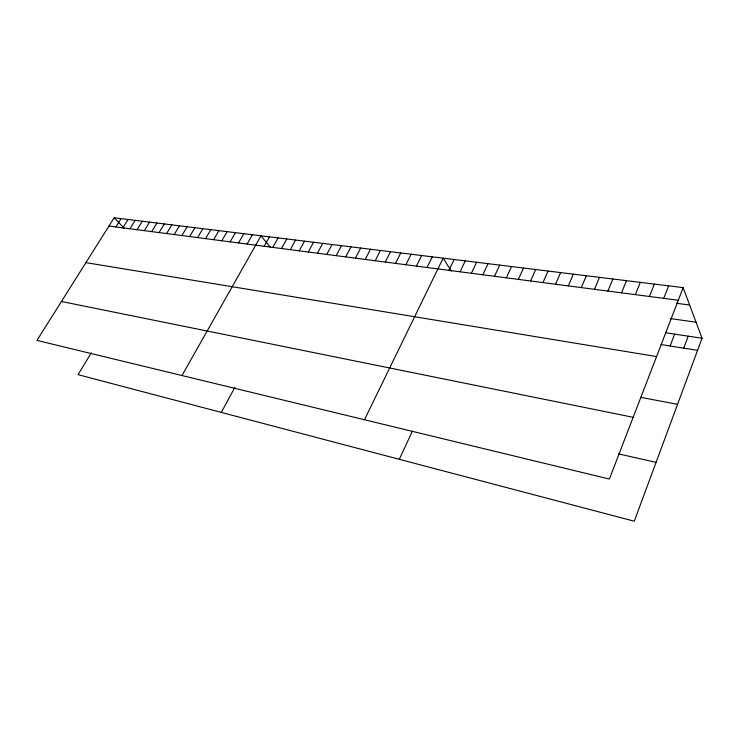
<?xml version="1.0" encoding="UTF-8"?>
<svg xmlns="http://www.w3.org/2000/svg" width="739" height="739" viewBox="0 0 739 739"><rect width="100%" height="100%" fill="white"/><g stroke="black" fill="none" stroke-linecap="round" stroke-linejoin="round"><path stroke-width="1.11" d="M683.141 287.628L609.361 479.066L36.95 340.402L114.157 217.783L683.141 287.628L702.05 338.24L634.274 521.217L78.048 374.664L91.276 352.817M683.723 348.161L688.231 336.162M670.097 346.018L674.633 334.13M663.742 298.334L668.629 285.845M649.433 296.468L654.348 284.099M635.355 294.639L640.307 282.372M621.508 292.838L626.487 280.672M607.892 291.064L612.89 279.009M594.489 289.309L599.514 277.365M581.297 287.591L586.341 275.749M568.309 285.901L573.381 274.16M555.534 284.238L560.624 272.589M542.953 282.594L548.061 271.047M530.565 280.986L535.683 269.532M518.362 279.397L523.508 268.035M506.344 277.827L511.508 266.557M494.511 276.284L499.684 265.107M482.853 274.769L488.036 263.684M399.282 459.298L412.38 431.234M471.371 273.273L476.563 262.271M460.055 271.795L465.265 260.885M448.906 270.345L454.125 259.518M364.484 419.743L443.141 258.17L451.344 271.167M427.077 267.5L432.315 256.839M416.408 266.105L421.646 255.528M405.877 264.738L411.133 254.244M395.504 263.38L400.76 252.969M385.268 262.049L390.534 251.713M375.181 260.738L380.446 250.475M365.223 259.435L370.498 249.255M355.413 258.16L360.687 248.045M345.732 256.895L351.016 246.863M336.18 255.657L341.464 245.69M326.758 254.428L332.042 244.535M317.456 253.218L322.749 243.39M221.294 412.408L234.873 387.375M308.283 252.017L313.576 242.263M299.23 250.835L304.523 241.154M290.298 249.671L295.591 240.055M281.476 248.526L286.769 238.974M272.774 247.389L278.067 237.903M264.183 246.272L269.467 236.849M181.988 375.532L260.987 235.806L270.566 247.547M247.066 244.046L252.359 234.753M238.549 242.928L243.833 233.709M230.143 241.838L235.427 232.674M221.839 240.757L227.122 231.649M213.645 239.685L218.92 230.642M205.553 238.632L210.827 229.653M197.562 237.588L202.837 228.674M189.674 236.563L194.939 227.704M181.886 235.547L187.143 226.744M174.192 234.54L179.438 225.801M166.589 233.552L171.836 224.868M159.079 232.573L164.317 223.945M151.652 231.612L156.899 223.03M144.327 230.651L149.555 222.134M137.084 229.709L142.313 221.238M129.925 228.776L135.145 220.361M122.859 227.852L128.069 219.492M115.866 226.947L121.076 218.633M108.956 226.042L678.282 300.237M676.462 303.276L689.635 305.013M670.328 318.574L696.064 322.213M665.7 332.79L702.05 338.24M661.146 344.605L697.57 350.332M85.918 262.631L656.574 356.577M640.824 397.342L677.571 404.325M61.448 301.494L633.157 417.313M618.635 453.912L656.066 462.365M114.157 217.783L124.374 228.453"/></g></svg>
